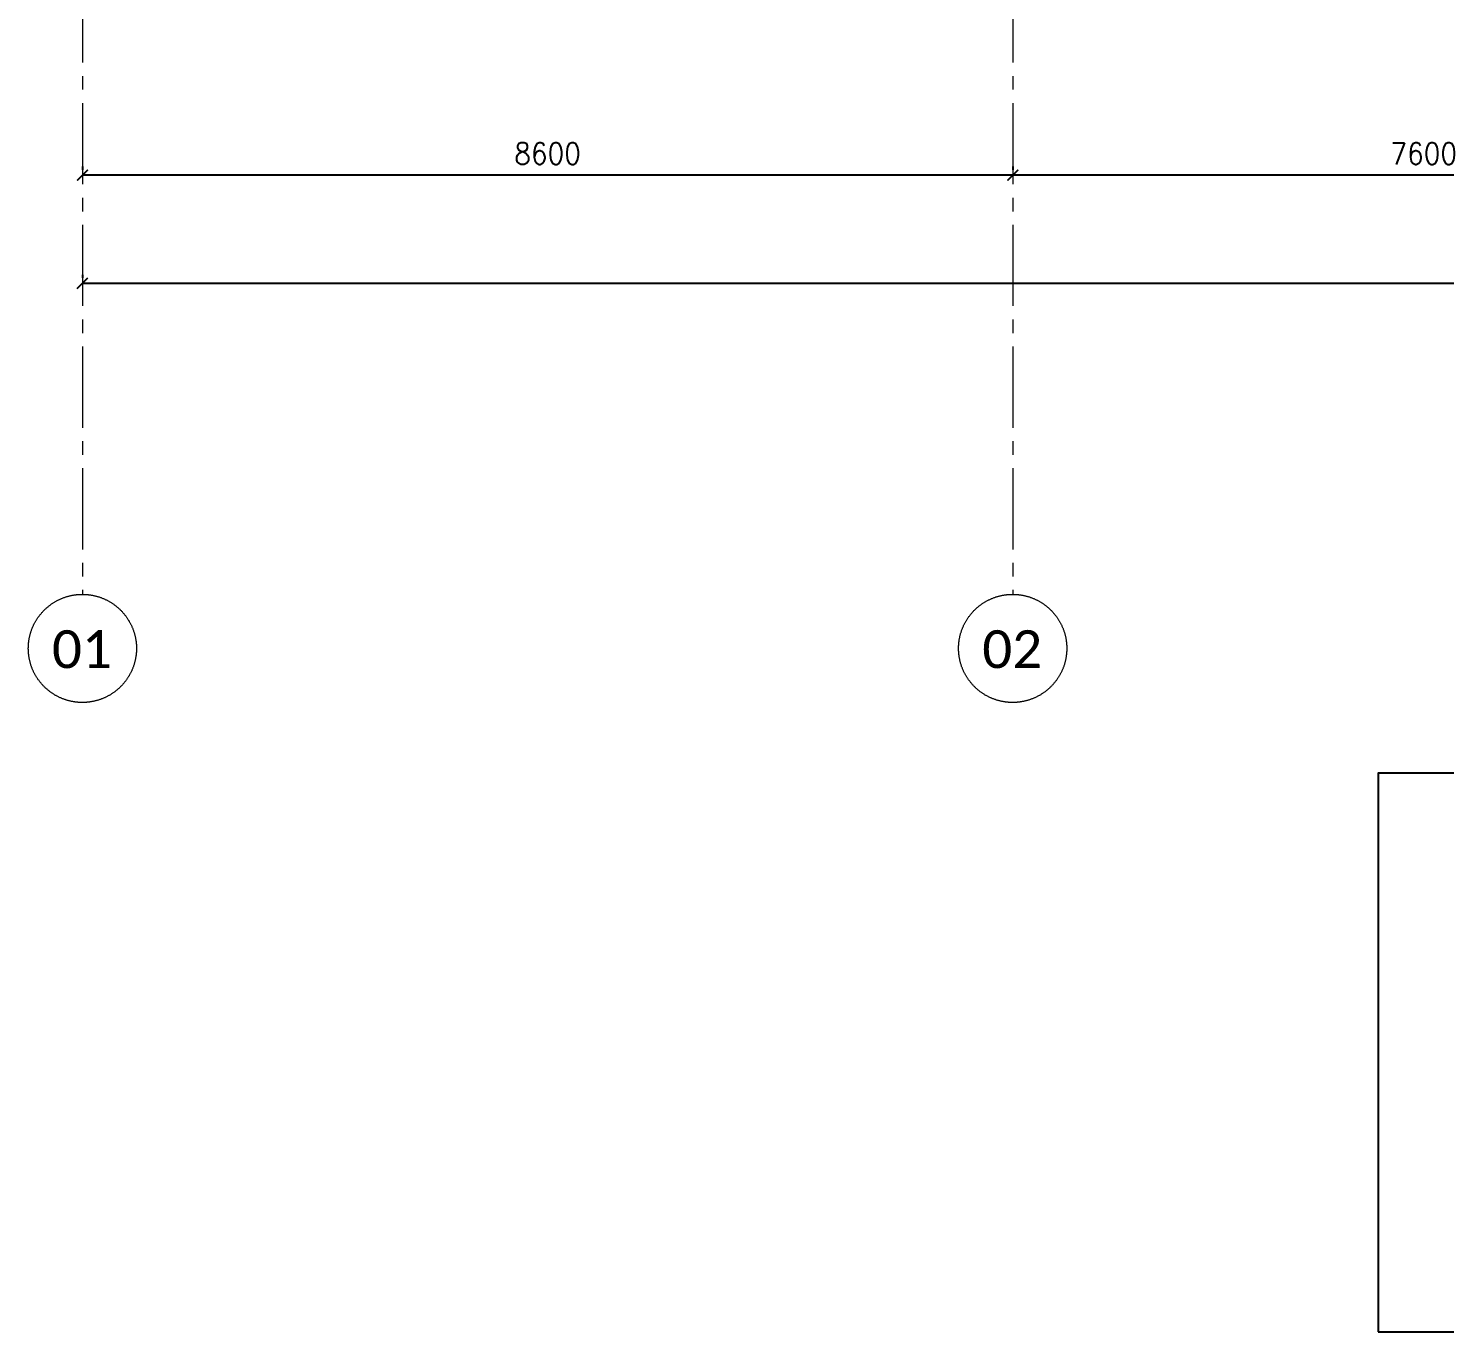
# Model space of a CAD drawing. Header units: millimetres. Extents: x -967280 to 3852, y 2833 to 1955156.
# Drawn here: x -541329 to -528235, y 365795 to 377844 of the extents above; entities that cross this region are included whole.
import ezdxf

# ---------------------------------------------------------------- set-up
doc = ezdxf.new("R2010")
doc.units = ezdxf.units.MM
doc.header["$LTSCALE"] = 1000
doc.header["$PDMODE"] = 35
doc.header["$PDSIZE"] = 25
doc.linetypes.add('Columns_Structural070816$0$CENTER2', pattern=[1.125, 0.75, -0.125, 0.125, -0.125])
doc.linetypes.add('HRZN_Line-Ptrn-Sold', pattern=[9144001.0, 9144000.0, -1])
for name, color, linetype in [('_N-DIM 3', 7, 'Continuous'), ('S -Beams', 2, 'Continuous'), ('st_cir_mesh', 2, 'Continuous')]:
    doc.layers.add(name, color=color, linetype=linetype)
doc.layers.add('A-AX-ATT-100', color=7, linetype='HRZN_Line-Ptrn-Sold', lineweight=18)
doc.layers.add('ST-000-AXIS', color=9, linetype='Columns_Structural070816$0$CENTER2', lineweight=9)
doc.styles.add('Calibri_2', font='calibri.ttf', dxfattribs={"height": 300})
doc.styles.add('TUNELNO', font='romans.shx', dxfattribs={"width": 0.9})
doc.dimstyles.new('Copy(2) of DSEC', dxfattribs={"dimtxt": 200, "dimasz": 100, "dimexe": 50, "dimexo": 80, "dimgap": 100, "dimtad": 1, "dimdec": 0, "dimrnd": 5, "dimzin": 0, "dimdsep": 46, "dimtxsty": 'TUNELNO', "dimblk": 'ARCHTICK', "dimcen": 0.09, "dimclrd": 1, "dimclre": 1, "dimclrt": 3, "dimadec": 0, "dimazin": 0, "dimtfac": 0.78125, "dimtdec": 0, "dimtix": 1, "dimtmove": 2, "dimatfit": 3, "dimldrblk": 'ARCHTICK', "dimfxl": 1, "dimtolj": 1, "dimtzin": 0, "dimarcsym": 0})

# ---------------------------------------------------------------- blocks, each defined once
blk = doc.blocks.new('_ArchTick')
at = {"color": 0, "linetype": 'ByBlock', "const_width": 0.15}
blk.add_lwpolyline([(-0.5, -0.5), (0.5, 0.5)], dxfattribs=at)
blk = doc.blocks.new('*D1518')
at = {"layer": '_N-DIM 3', "color": 1, "linetype": 'Continuous', "lineweight": -2, "ltscale": 30, "transparency": 16777216}
for p, q in [((525499, 699769), (525499, 699739)), ((533099, 699769), (533099, 699739)), ((533099, 699689), (525499, 699689))]:
    blk.add_line(p, q, dxfattribs=at)
at = {"layer": 'Defpoints', "color": 0, "linetype": 'Continuous', "ltscale": 30, "transparency": 16777216}
for p in [(525499, 699689), (525499, 699689), (533099, 699689)]:
    blk.add_point(p, dxfattribs=at)
at = {"layer": '_N-DIM 3', "color": 1, "linetype": 'Continuous', "lineweight": -2, "ltscale": 30, "transparency": 16777216, "xscale": 100, "yscale": 100, "zscale": 100, "rotation": 180}
blk.add_blockref('_ArchTick', (525499, 699689), dxfattribs=at)
at = {"layer": '_N-DIM 3', "color": 1, "linetype": 'Continuous', "lineweight": -2, "ltscale": 30, "transparency": 16777216, "xscale": 100, "yscale": 100, "zscale": 100}
blk.add_blockref('_ArchTick', (533099, 699689), dxfattribs=at)
at = {"layer": '_N-DIM 3', "color": 3, "linetype": 'Continuous', "ltscale": 30, "transparency": 16777216, "insert": (529299, 699889), "char_height": 200, "attachment_point": 5, "style": 'TUNELNO'}
blk.add_mtext('\\A1;7600', dxfattribs=at)
blk = doc.blocks.new('*D1519')
at = {"layer": '_N-DIM 3', "color": 1, "linetype": 'Continuous', "lineweight": -2, "ltscale": 30, "transparency": 16777216}
for p, q in [((516899, 699769), (516899, 699739)), ((525499, 699769), (525499, 699739)), ((525499, 699689), (516899, 699689))]:
    blk.add_line(p, q, dxfattribs=at)
at = {"layer": 'Defpoints', "color": 0, "linetype": 'Continuous', "ltscale": 30, "transparency": 16777216}
for p in [(516899, 699689), (516899, 699689), (525499, 699689)]:
    blk.add_point(p, dxfattribs=at)
at = {"layer": '_N-DIM 3', "color": 1, "linetype": 'Continuous', "lineweight": -2, "ltscale": 30, "transparency": 16777216, "xscale": 100, "yscale": 100, "zscale": 100, "rotation": 180}
blk.add_blockref('_ArchTick', (516899, 699689), dxfattribs=at)
at = {"layer": '_N-DIM 3', "color": 1, "linetype": 'Continuous', "lineweight": -2, "ltscale": 30, "transparency": 16777216, "xscale": 100, "yscale": 100, "zscale": 100}
blk.add_blockref('_ArchTick', (525499, 699689), dxfattribs=at)
at = {"layer": '_N-DIM 3', "color": 3, "linetype": 'Continuous', "ltscale": 30, "transparency": 16777216, "insert": (521199, 699889), "char_height": 200, "attachment_point": 5, "style": 'TUNELNO'}
blk.add_mtext('\\A1;8600', dxfattribs=at)
blk = doc.blocks.new('*D1520')
at = {"layer": '_N-DIM 3', "color": 1, "linetype": 'Continuous', "lineweight": -2, "ltscale": 30, "transparency": 16777216}
for p, q in [((516899, 698769), (516899, 698739)), ((563099, 698689), (516899, 698689)), ((563099, 698769), (563099, 698739))]:
    blk.add_line(p, q, dxfattribs=at)
at = {"layer": 'Defpoints', "color": 0, "linetype": 'Continuous', "ltscale": 30, "transparency": 16777216}
for p in [(516899, 698689), (516899, 698689), (563099, 698689)]:
    blk.add_point(p, dxfattribs=at)
at = {"layer": '_N-DIM 3', "color": 1, "linetype": 'Continuous', "lineweight": -2, "ltscale": 30, "transparency": 16777216, "xscale": 100, "yscale": 100, "zscale": 100, "rotation": 180}
blk.add_blockref('_ArchTick', (516899, 698689), dxfattribs=at)
at = {"layer": '_N-DIM 3', "color": 1, "linetype": 'Continuous', "lineweight": -2, "ltscale": 30, "transparency": 16777216, "xscale": 100, "yscale": 100, "zscale": 100}
blk.add_blockref('_ArchTick', (563099, 698689), dxfattribs=at)
at = {"layer": '_N-DIM 3', "color": 3, "linetype": 'Continuous', "ltscale": 30, "transparency": 16777216, "insert": (539999, 698889), "char_height": 200, "attachment_point": 5, "style": 'TUNELNO'}
blk.add_mtext('\\A1;46200', dxfattribs=at)
blk = doc.blocks.new('Grid - HRZN_G-Datm-Grid-Head-1554275-FIRST FLOOR FFL_1_')
at = {"layer": 'A-AX-ATT-100'}
blk.add_circle((0, 0), 5, dxfattribs=at)
blk = doc.blocks.new('AXES-00')
at = {"layer": 'ST-000-AXIS'}
for p, q in [((516898.9, 750979.6), (516898.9, 695813.8)), ((525498.9, 750979.6), (525498.9, 695813.8))]:
    blk.add_line(p, q, dxfattribs=at)
at = {"layer": 'A-AX-ATT-100', "xscale": 99.99999999999993, "yscale": 99.99999999999993, "zscale": 99.99999999999993, "rotation": 180}
blk.add_blockref('Grid - HRZN_G-Datm-Grid-Head-1554275-FIRST FLOOR FFL_1_', (525498.9, 695313.8), dxfattribs=at)
at = {"layer": 'st_cir_mesh', "xscale": 99.99999999999993, "yscale": 99.99999999999993, "zscale": 99.99999999999993, "rotation": 180}
blk.add_blockref('Grid - HRZN_G-Datm-Grid-Head-1554275-FIRST FLOOR FFL_1_', (516898.9, 695313.8), dxfattribs=at)
at = {"layer": 'A-AX-ATT-100', "linetype": 'Continuous', "lineweight": 13, "char_height": 350, "width": 673.417, "attachment_point": 1, "style": 'Calibri_2'}
for s, insert in [('01', (516618, 695481.8)), ('02', (525218, 695481.8))]:
    blk.add_mtext(s, dxfattribs=dict(at, insert=insert))
at = {"layer": '_N-DIM 3', "color": 3, "linetype": 'Continuous', "ltscale": 30}
for base, p1, p2, picture, middle in [((516898.9, 699688.7), (525498.9, 699688.7), (516898.9, 699688.7), '*D1519', (521198.9, 699888.7)), ((525498.9, 699688.7), (533098.9, 699688.7), (525498.9, 699688.7), '*D1518', (529298.9, 699888.7)), ((516898.9, 698688.7), (563098.9, 698688.7), (516898.9, 698688.7), '*D1520', (539998.9, 698888.7))]:
    dim = blk.add_linear_dim(base=base, p1=p1, p2=p2, dimstyle='Copy(2) of DSEC', dxfattribs=at)
    dim.commit()
    dim.dimension.update_dxf_attribs({"geometry": picture, "text_midpoint": middle})

msp = doc.modelspace()

# ---------------------------------------------------------------- linework, layer by layer
at = {"layer": 'S -Beams'}
msp.add_lwpolyline([(-528851.2, 365794.7), (-511071.2, 365794.7), (-511071.2, 370957.5), (-528851.2, 370957.5)], close=True, dxfattribs=at)

# ---------------------------------------------------------------- block references
at = {"layer": '_N-DIM 3', "color": 6, "linetype": 'Continuous', "ltscale": 30}
msp.add_blockref('AXES-00', (-1057727.6, -323202.4), dxfattribs=at)

doc.saveas('drawing.dxf')
